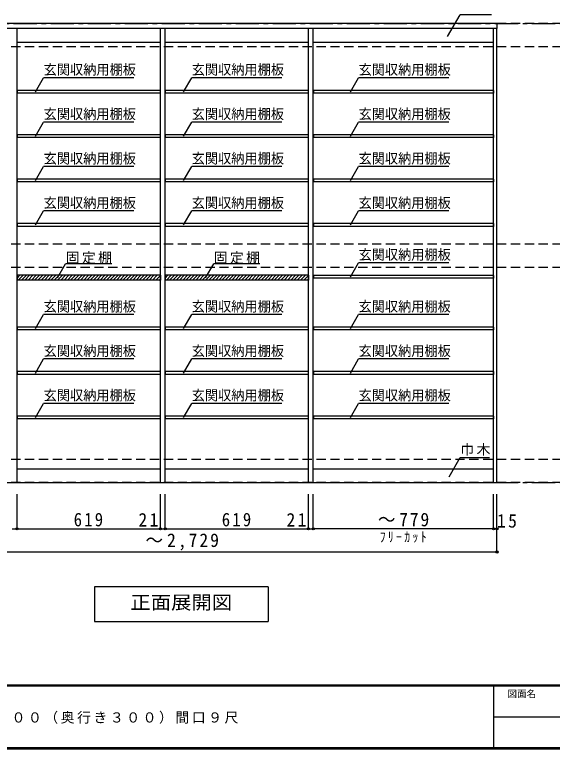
# Model space of a CAD drawing. Units: millimetres at full size, sheet at 1:20. Extents: x -3922 to 3878, y -2932 to 2722.
# Drawn here: x -2092 to 232, y -2864 to 311 of the extents above; entities that cross this region are included whole.
import ezdxf
from ezdxf.enums import TextEntityAlignment as Align

# ---------------------------------------------------------------- set-up
doc = ezdxf.new("R2010")
doc.units = ezdxf.units.MM
doc.header["$LTSCALE"] = 20
doc.header["$PDMODE"] = 32
doc.header["$PDSIZE"] = 10
doc.linetypes.add('CHAIN1', pattern=[8, 5, -1, 1, -1])
doc.linetypes.add('DASHED2', pattern=[3, 2, -1])
for name, color, linetype in [('0-2_本体', 2, 'Continuous'), ('0-3_固定棚', 3, 'Continuous'), ('0-4_可動棚', 2, 'Continuous'), ('0-7_桟木・巾木', 2, 'Continuous'), ('0-A_文字', 7, 'Continuous'), ('0-B_寸法', 7, 'Continuous'), ('0-C_ハッチ', 4, 'Continuous'), ('F-1_枠', 6, 'Continuous'), ('F-A_文字', 7, 'Continuous')]:
    doc.layers.add(name, color=color, linetype=linetype)
doc.styles.add('ＭＳ ゴシック', font='')
doc.styles.get('ＭＳ ゴシック').set_extended_font_data('MS Gothic')

msp = doc.modelspace()

# ---------------------------------------------------------------- linework, layer by layer
at = {"layer": '0-2_本体', "color": 3}
for p, q in [((-7.53, 272.73), (-2736.53, 272.73)), ((-7.53, 272.73), (-7.53, 251.73)), ((-7.53, 251.73), (-2736.53, 251.73)), ((-2081.53, -1711.27), (-2081.53, 251.73)), ((-1462.53, -1711.27), (-1462.53, 251.73)), ((-1441.53, -1711.27), (-1441.53, 251.73)), ((-822.53, -1711.27), (-822.53, 251.73)), ((-801.53, -1711.27), (-801.53, 251.73)), ((-22.53, -1711.27), (-22.53, 251.73)), ((-7.53, -1711.27), (-7.53, 251.73)), ((-2736.53, -1711.27), (-7.53, -1711.27))]:
    msp.add_line(p, q, dxfattribs=at)
at = {"layer": '0-3_固定棚'}
for p, q in [((-2081.53, -815.27), (-2081.53, -836.27)), ((-1462.53, -815.27), (-2081.53, -815.27)), ((-1462.53, -815.27), (-1462.53, -836.27)), ((-1441.53, -815.27), (-1441.53, -836.27)), ((-822.53, -815.27), (-1441.53, -815.27)), ((-822.53, -815.27), (-822.53, -836.27)), ((-1462.53, -836.27), (-2081.53, -836.27)), ((-822.53, -836.27), (-1441.53, -836.27))]:
    msp.add_line(p, q, dxfattribs=at)
at = {"layer": '0-4_可動棚', "color": 3}
for p, q in [((-2080.53, -27.57), (-2080.53, -15.57)), ((-1463.53, -15.57), (-2080.53, -15.57)), ((-1463.53, -27.57), (-2080.53, -27.57)), ((-1463.53, -15.57), (-1463.53, -27.57)), ((-1440.53, -27.57), (-1440.53, -15.57)), ((-823.53, -15.57), (-1440.53, -15.57)), ((-823.53, -27.57), (-1440.53, -27.57)), ((-823.53, -15.57), (-823.53, -27.57)), ((-799.53, -27.57), (-799.53, -15.57)), ((-22.53, -15.57), (-799.53, -15.57)), ((-22.53, -27.57), (-799.53, -27.57)), ((-22.53, -15.57), (-22.53, -27.57)), ((-2080.53, -219.57), (-2080.53, -207.57)), ((-1463.53, -207.57), (-2080.53, -207.57)), ((-1463.53, -219.57), (-2080.53, -219.57)), ((-1463.53, -207.57), (-1463.53, -219.57)), ((-1440.53, -219.57), (-1440.53, -207.57)), ((-823.53, -207.57), (-1440.53, -207.57)), ((-823.53, -219.57), (-1440.53, -219.57)), ((-823.53, -207.57), (-823.53, -219.57)), ((-799.53, -219.57), (-799.53, -207.57)), ((-22.53, -207.57), (-799.53, -207.57)), ((-22.53, -219.57), (-799.53, -219.57)), ((-22.53, -207.57), (-22.53, -219.57)), ((-2080.53, -411.57), (-2080.53, -399.57)), ((-1463.53, -399.57), (-2080.53, -399.57)), ((-1463.53, -411.57), (-2080.53, -411.57)), ((-1463.53, -399.57), (-1463.53, -411.57)), ((-1440.53, -411.57), (-1440.53, -399.57)), ((-823.53, -399.57), (-1440.53, -399.57)), ((-823.53, -411.57), (-1440.53, -411.57)), ((-823.53, -399.57), (-823.53, -411.57)), ((-799.53, -411.57), (-799.53, -399.57)), ((-22.53, -399.57), (-799.53, -399.57)), ((-22.53, -411.57), (-799.53, -411.57)), ((-22.53, -399.57), (-22.53, -411.57)), ((-2080.53, -603.57), (-2080.53, -591.57)), ((-1463.53, -591.57), (-2080.53, -591.57)), ((-1463.53, -591.57), (-1463.53, -603.57)), ((-1440.53, -603.57), (-1440.53, -591.57)), ((-823.53, -591.57), (-1440.53, -591.57)), ((-823.53, -591.57), (-823.53, -603.57)), ((-799.53, -603.57), (-799.53, -591.57)), ((-22.53, -591.57), (-799.53, -591.57)), ((-22.53, -591.57), (-22.53, -603.57)), ((-1463.53, -603.57), (-2080.53, -603.57)), ((-823.53, -603.57), (-1440.53, -603.57)), ((-22.53, -603.57), (-799.53, -603.57)), ((-799.53, -827.57), (-799.53, -815.57)), ((-22.53, -815.57), (-799.53, -815.57)), ((-22.53, -815.57), (-22.53, -827.57)), ((-22.53, -827.57), (-799.53, -827.57)), ((-2080.53, -1051.57), (-2080.53, -1039.57)), ((-1463.53, -1039.57), (-2080.53, -1039.57)), ((-1463.53, -1039.57), (-1463.53, -1051.57)), ((-1440.53, -1051.57), (-1440.53, -1039.57)), ((-823.53, -1039.57), (-1440.53, -1039.57)), ((-823.53, -1039.57), (-823.53, -1051.57)), ((-799.53, -1051.57), (-799.53, -1039.57)), ((-22.53, -1039.57), (-799.53, -1039.57)), ((-22.53, -1039.57), (-22.53, -1051.57)), ((-1463.53, -1051.57), (-2080.53, -1051.57)), ((-823.53, -1051.57), (-1440.53, -1051.57)), ((-22.53, -1051.57), (-799.53, -1051.57)), ((-2080.53, -1243.57), (-2080.53, -1231.57)), ((-1463.53, -1231.57), (-2080.53, -1231.57)), ((-1463.53, -1231.57), (-1463.53, -1243.57)), ((-1440.53, -1243.57), (-1440.53, -1231.57)), ((-823.53, -1231.57), (-1440.53, -1231.57)), ((-823.53, -1231.57), (-823.53, -1243.57)), ((-799.53, -1243.57), (-799.53, -1231.57)), ((-22.53, -1231.57), (-799.53, -1231.57)), ((-22.53, -1231.57), (-22.53, -1243.57)), ((-1463.53, -1243.57), (-2080.53, -1243.57)), ((-823.53, -1243.57), (-1440.53, -1243.57)), ((-22.53, -1243.57), (-799.53, -1243.57)), ((-2080.53, -1435.57), (-2080.53, -1423.57)), ((-1463.53, -1423.57), (-2080.53, -1423.57)), ((-1463.53, -1423.57), (-1463.53, -1435.57)), ((-1440.53, -1435.57), (-1440.53, -1423.57)), ((-823.53, -1423.57), (-1440.53, -1423.57)), ((-823.53, -1423.57), (-823.53, -1435.57)), ((-799.53, -1435.57), (-799.53, -1423.57)), ((-22.53, -1423.57), (-799.53, -1423.57)), ((-22.53, -1423.57), (-22.53, -1435.57)), ((-1463.53, -1435.57), (-2080.53, -1435.57)), ((-823.53, -1435.57), (-1440.53, -1435.57)), ((-22.53, -1435.57), (-799.53, -1435.57))]:
    msp.add_line(p, q, dxfattribs=at)
at = {"layer": '0-7_桟木・巾木', "color": 7}
for p, q in [((-1462.53, 191.73), (-2081.53, 191.73)), ((-822.53, 191.73), (-1441.53, 191.73)), ((-22.53, 191.73), (-801.53, 191.73)), ((-2081.53, -1651.27), (-1462.53, -1651.27)), ((-1441.53, -1651.27), (-822.53, -1651.27)), ((-801.53, -1651.27), (-22.53, -1651.27))]:
    msp.add_line(p, q, dxfattribs=at)
at = {"layer": '0-A_文字', "linetype": 'CHAIN1'}
for p, q in [((-2736.53, 272.73), (2612.47, 272.73)), ((-2736.53, -1711.27), (2612.47, -1711.27))]:
    msp.add_line(p, q, dxfattribs=at)
at = {"layer": '0-A_文字'}
for p, q in [((-2002.05, -21.57), (-1967.03, 39.09)), ((-1577.03, 39.09), (-1967.03, 39.09)), ((-1362.05, -21.57), (-1327.03, 39.09)), ((-937.03, 39.09), (-1327.03, 39.09)), ((-641.05, -21.57), (-606.03, 39.09)), ((-216.03, 39.09), (-606.03, 39.09)), ((-2002.05, -213.57), (-1967.03, -152.91)), ((-1577.03, -152.91), (-1967.03, -152.91)), ((-1362.05, -213.57), (-1327.03, -152.91)), ((-937.03, -152.91), (-1327.03, -152.91)), ((-641.05, -213.57), (-606.03, -152.91)), ((-216.03, -152.91), (-606.03, -152.91)), ((-2002.05, -405.57), (-1967.03, -344.91)), ((-1577.03, -344.91), (-1967.03, -344.91)), ((-1362.05, -405.57), (-1327.03, -344.91)), ((-937.03, -344.91), (-1327.03, -344.91)), ((-641.05, -405.57), (-606.03, -344.91)), ((-216.03, -344.91), (-606.03, -344.91)), ((-2002.05, -597.57), (-1967.03, -536.91)), ((-1577.03, -536.91), (-1967.03, -536.91)), ((-1362.05, -597.57), (-1327.03, -536.91)), ((-937.03, -536.91), (-1327.03, -536.91)), ((-641.05, -597.57), (-606.03, -536.91)), ((-216.03, -536.91), (-606.03, -536.91)), ((-641.05, -821.57), (-606.03, -760.91)), ((-216.03, -760.91), (-606.03, -760.91)), ((-1907.05, -826.33), (-1872.03, -765.68)), ((-1672.03, -765.68), (-1872.03, -765.68)), ((-1267.05, -826.33), (-1232.03, -765.68)), ((-1032.03, -765.68), (-1232.03, -765.68)), ((-2002.05, -1045.57), (-1967.03, -984.91)), ((-1577.03, -984.91), (-1967.03, -984.91)), ((-1362.05, -1045.57), (-1327.03, -984.91)), ((-937.03, -984.91), (-1327.03, -984.91)), ((-641.05, -1045.57), (-606.03, -984.91)), ((-216.03, -984.91), (-606.03, -984.91)), ((-2002.05, -1237.57), (-1967.03, -1176.91)), ((-1577.03, -1176.91), (-1967.03, -1176.91)), ((-1362.05, -1237.57), (-1327.03, -1176.91)), ((-937.03, -1176.91), (-1327.03, -1176.91)), ((-641.05, -1237.57), (-606.03, -1176.91)), ((-216.03, -1176.91), (-606.03, -1176.91)), ((-2002.05, -1429.57), (-1967.03, -1368.91)), ((-1577.03, -1368.91), (-1967.03, -1368.91)), ((-1362.05, -1429.57), (-1327.03, -1368.91)), ((-937.03, -1368.91), (-1327.03, -1368.91)), ((-641.05, -1429.57), (-606.03, -1368.91)), ((-216.03, -1368.91), (-606.03, -1368.91)), ((-214.87, -1686.83), (-166.12, -1602.39)), ((-166.12, -1602.39), (-40.09, -1602.39)), ((-997.03, -2161.27), (-997.03, -2311.27)), ((-1747.03, -2311.27), (-997.03, -2311.27))]:
    msp.add_line(p, q, dxfattribs=at)
msp.add_lwpolyline([(-997.03, -2161.27), (-1747.03, -2161.27), (-1747.03, -2311.27)], dxfattribs=at)
at = {"layer": '0-B_寸法'}
for p in [(-220.94, 216.5), (-31.53, 311.47)]:
    msp.add_line(p, (-166.12, 311.47), dxfattribs=at)
at = {"layer": '0-B_寸法', "color": 4, "linetype": 'DASHED2'}
for p, q in [((2612.47, 272.73), (-2736.53, 272.73)), ((2612.47, 172.73), (-2736.53, 172.73)), ((2612.47, -681.27), (-2736.53, -681.27)), ((2612.47, -781.27), (-2736.53, -781.27)), ((2612.47, -1611.27), (-2736.53, -1611.27)), ((2612.47, -1711.27), (-2736.53, -1711.27))]:
    msp.add_line(p, q, dxfattribs=at)
at = {"layer": '0-B_寸法', "color": 4}
for p, q in [((-2081.53, -1911.27), (-2081.53, -1761.27)), ((-1462.53, -1911.27), (-1462.53, -1761.27)), ((-1441.53, -1911.27), (-1441.53, -1761.27)), ((-822.53, -1911.27), (-822.53, -1761.27)), ((-801.53, -1911.27), (-801.53, -1761.27)), ((-22.53, -1911.27), (-22.53, -1761.27)), ((-7.53, -1911.27), (-7.53, -1761.27)), ((-2102.53, -1911.27), (-2081.53, -1911.27)), ((-2081.53, -1911.27), (-1462.53, -1911.27)), ((-1462.53, -1911.27), (-1441.53, -1911.27)), ((-1441.53, -1911.27), (-822.53, -1911.27)), ((-822.53, -1911.27), (-801.53, -1911.27)), ((-22.53, -1911.27), (-801.53, -1911.27)), ((-7.53, -1911.27), (-22.53, -1911.27)), ((-7.53, -2011.27), (-7.53, -1911.27)), ((-2736.53, -2011.27), (-7.53, -2011.27))]:
    msp.add_line(p, q, dxfattribs=at)
at = {"layer": '0-B_寸法'}
for p in [(-2081.53, -1911.27), (-1462.53, -1911.27), (-1441.53, -1911.27), (-822.53, -1911.27), (-801.53, -1911.27), (-22.53, -1911.27), (-7.53, -1911.27), (-7.53, -2011.27)]:
    msp.add_point(p, dxfattribs=at)
at = {"layer": '0-C_ハッチ'}
for p, q in [((-2081.53, -827.01), (-2069.79, -815.27)), ((-2076.65, -836.27), (-2055.65, -815.27)), ((-2062.5, -836.27), (-2041.5, -815.27)), ((-2048.36, -836.27), (-2027.36, -815.27)), ((-2034.22, -836.27), (-2013.22, -815.27)), ((-2020.08, -836.27), (-1999.08, -815.27)), ((-2005.94, -836.27), (-1984.94, -815.27)), ((-1991.79, -836.27), (-1970.79, -815.27)), ((-1977.65, -836.27), (-1956.65, -815.27)), ((-1963.51, -836.27), (-1942.51, -815.27)), ((-1949.37, -836.27), (-1928.37, -815.27)), ((-1935.22, -836.27), (-1914.22, -815.27)), ((-1921.08, -836.27), (-1900.08, -815.27)), ((-1906.94, -836.27), (-1885.94, -815.27)), ((-1892.8, -836.27), (-1871.8, -815.27)), ((-1878.66, -836.27), (-1857.66, -815.27)), ((-1864.51, -836.27), (-1843.51, -815.27)), ((-1850.37, -836.27), (-1829.37, -815.27)), ((-1836.23, -836.27), (-1815.23, -815.27)), ((-1822.09, -836.27), (-1801.09, -815.27)), ((-1807.95, -836.27), (-1786.95, -815.27)), ((-1793.8, -836.27), (-1772.8, -815.27)), ((-1779.66, -836.27), (-1758.66, -815.27)), ((-1765.52, -836.27), (-1744.52, -815.27)), ((-1751.38, -836.27), (-1730.38, -815.27)), ((-1737.23, -836.27), (-1716.23, -815.27)), ((-1723.09, -836.27), (-1702.09, -815.27)), ((-1708.95, -836.27), (-1687.95, -815.27)), ((-1694.81, -836.27), (-1673.81, -815.27)), ((-1680.67, -836.27), (-1659.67, -815.27)), ((-1666.52, -836.27), (-1645.52, -815.27)), ((-1652.38, -836.27), (-1631.38, -815.27)), ((-1638.24, -836.27), (-1617.24, -815.27)), ((-1624.1, -836.27), (-1603.1, -815.27)), ((-1609.96, -836.27), (-1588.96, -815.27)), ((-1595.81, -836.27), (-1574.81, -815.27)), ((-1581.67, -836.27), (-1560.67, -815.27)), ((-1567.53, -836.27), (-1546.53, -815.27)), ((-1553.39, -836.27), (-1532.39, -815.27)), ((-1539.25, -836.27), (-1518.25, -815.27)), ((-1525.1, -836.27), (-1504.1, -815.27)), ((-1510.96, -836.27), (-1489.96, -815.27)), ((-1496.82, -836.27), (-1475.82, -815.27)), ((-1482.68, -836.27), (-1462.53, -816.12)), ((-1441.53, -827.01), (-1429.79, -815.27)), ((-1436.65, -836.27), (-1415.65, -815.27)), ((-1422.5, -836.27), (-1401.5, -815.27)), ((-1408.36, -836.27), (-1387.36, -815.27)), ((-1394.22, -836.27), (-1373.22, -815.27)), ((-1380.08, -836.27), (-1359.08, -815.27)), ((-1365.94, -836.27), (-1344.94, -815.27)), ((-1351.79, -836.27), (-1330.79, -815.27)), ((-1337.65, -836.27), (-1316.65, -815.27)), ((-1323.51, -836.27), (-1302.51, -815.27)), ((-1309.37, -836.27), (-1288.37, -815.27)), ((-1295.22, -836.27), (-1274.22, -815.27)), ((-1281.08, -836.27), (-1260.08, -815.27)), ((-1266.94, -836.27), (-1245.94, -815.27)), ((-1252.8, -836.27), (-1231.8, -815.27)), ((-1238.66, -836.27), (-1217.66, -815.27)), ((-1224.51, -836.27), (-1203.51, -815.27)), ((-1210.37, -836.27), (-1189.37, -815.27)), ((-1196.23, -836.27), (-1175.23, -815.27)), ((-1182.09, -836.27), (-1161.09, -815.27)), ((-1167.95, -836.27), (-1146.95, -815.27)), ((-1153.8, -836.27), (-1132.8, -815.27)), ((-1139.66, -836.27), (-1118.66, -815.27)), ((-1125.52, -836.27), (-1104.52, -815.27)), ((-1111.38, -836.27), (-1090.38, -815.27)), ((-1097.23, -836.27), (-1076.23, -815.27)), ((-1083.09, -836.27), (-1062.09, -815.27)), ((-1068.95, -836.27), (-1047.95, -815.27)), ((-1054.81, -836.27), (-1033.81, -815.27)), ((-1040.67, -836.27), (-1019.67, -815.27)), ((-1026.52, -836.27), (-1005.52, -815.27)), ((-1012.38, -836.27), (-991.38, -815.27)), ((-998.24, -836.27), (-977.24, -815.27)), ((-984.1, -836.27), (-963.1, -815.27)), ((-969.96, -836.27), (-948.96, -815.27)), ((-955.81, -836.27), (-934.81, -815.27)), ((-941.67, -836.27), (-920.67, -815.27)), ((-927.53, -836.27), (-906.53, -815.27)), ((-913.39, -836.27), (-892.39, -815.27)), ((-899.25, -836.27), (-878.25, -815.27)), ((-885.1, -836.27), (-864.1, -815.27)), ((-870.96, -836.27), (-849.96, -815.27)), ((-856.82, -836.27), (-835.82, -815.27)), ((-842.68, -836.27), (-822.53, -816.12)), ((-1468.53, -836.27), (-1462.53, -830.26)), ((-828.53, -836.27), (-822.53, -830.26))]:
    msp.add_line(p, q, dxfattribs=at)
at = {"layer": 'F-1_枠'}
for p, q in [((3877.97, -2587.71), (-3922.03, -2587.71)), ((3877.97, -2591.04), (-3922.03, -2591.04)), ((-22.03, -2591.04), (-22.03, -2857.71)), ((-22.03, -2724.37), (3871.3, -2724.38)), ((3877.97, -2857.71), (-3922.03, -2857.71)), ((3877.97, -2861.04), (-3922.03, -2861.04)), ((3877.97, -2864.37), (-3922.03, -2864.37))]:
    msp.add_line(p, q, dxfattribs=at)

# ---------------------------------------------------------------- texts
at = {"layer": '0-A_文字', "style": 'ＭＳ ゴシック'}
for s, height, width, p in [('玄関収納用棚板', 43.99, 0.95, (-1967.03, 39.09)), ('玄関収納用棚板', 43.99, 0.95, (-1327.03, 39.09)), ('玄関収納用棚板', 43.99, 0.95, (-606.03, 39.09)), ('玄関収納用棚板', 43.99, 0.95, (-1967.03, -152.91)), ('玄関収納用棚板', 43.99, 0.95, (-1327.03, -152.91)), ('玄関収納用棚板', 43.99, 0.95, (-606.03, -152.91)), ('玄関収納用棚板', 43.99, 0.95, (-1967.03, -344.91)), ('玄関収納用棚板', 43.99, 0.95, (-1327.03, -344.91)), ('玄関収納用棚板', 43.99, 0.95, (-606.03, -344.91)), ('玄関収納用棚板', 43.99, 0.95, (-1967.03, -536.91)), ('玄関収納用棚板', 43.99, 0.95, (-1327.03, -536.91)), ('玄関収納用棚板', 43.99, 0.95, (-606.03, -536.91)), ('玄関収納用棚板', 43.99, 0.95, (-606.03, -760.91)), ('玄関収納用棚板', 43.99, 0.95, (-1967.03, -984.91)), ('玄関収納用棚板', 43.99, 0.95, (-1327.03, -984.91)), ('玄関収納用棚板', 43.99, 0.95, (-606.03, -984.91)), ('玄関収納用棚板', 43.99, 0.95, (-1967.03, -1176.91)), ('玄関収納用棚板', 43.99, 0.95, (-1327.03, -1176.91)), ('玄関収納用棚板', 43.99, 0.95, (-606.03, -1176.91)), ('玄関収納用棚板', 43.99, 0.95, (-1967.03, -1368.91)), ('玄関収納用棚板', 43.99, 0.95, (-1327.03, -1368.91)), ('玄関収納用棚板', 43.99, 0.95, (-606.03, -1368.91)), ('正面展開図', 58.65, 1.1, (-1592.03, -2276.27))]:
    msp.add_text(s, height=height, dxfattribs=dict(at, width=width)).set_placement(p, align=Align.BOTTOM_LEFT)
at = {"layer": '0-A_文字', "char_height": 43.99, "attachment_point": 7, "style": 'ＭＳ ゴシック'}
for s, insert in [('\\T1.17;固定棚', (-1872.03, -765.68)), ('\\T1.17;固定棚', (-1232.03, -765.68)), ('\\T1.17;巾木', (-166.12, -1595.28)), ('\\T1.39;\\W0.85;ﾌﾘｰｶｯﾄ', (-514.53, -1971.27))]:
    msp.add_mtext(s, dxfattribs=dict(at, insert=insert))
at = {"layer": '0-B_寸法', "char_height": 58.65, "attachment_point": 7, "style": 'ＭＳ ゴシック'}
for s, insert in [('\\T1.27;\\W0.9;619', (-1837.03, -1901.27)), ('\\T1.27;\\W0.95;21', (-1557.18, -1901.27)), ('\\T1.27;\\W0.9;619', (-1197.03, -1901.27)), ('\\T1.27;\\W0.95;21', (-917.18, -1901.27)), ('\\T1.21;\\W0.95;～779', (-522.03, -1901.27)), ('\\T1.27;\\W0.95;15', (-7.53, -1906.7)), ('\\T1.23;\\W0.95;～2,729', (-1527.03, -2004.81))]:
    msp.add_mtext(s, dxfattribs=dict(at, insert=insert))
at = {"layer": 'F-A_文字', "style": 'ＭＳ ゴシック'}
msp.add_text('図面名', height=29.33, dxfattribs=at).set_placement((37.97, -2647.71), align=Align.BOTTOM_LEFT)
at = {"layer": 'F-A_文字', "insert": (-3415.36, -2754.37), "char_height": 43.99, "attachment_point": 7, "style": 'ＭＳ ゴシック'}
msp.add_mtext('\\T1.18;ｅ･ｒａ･ｂｏ\u3000玄関収納プラン\u3000ＧＳ-９００（奥行き３００）間口９尺', dxfattribs=at)

doc.saveas('drawing.dxf')
